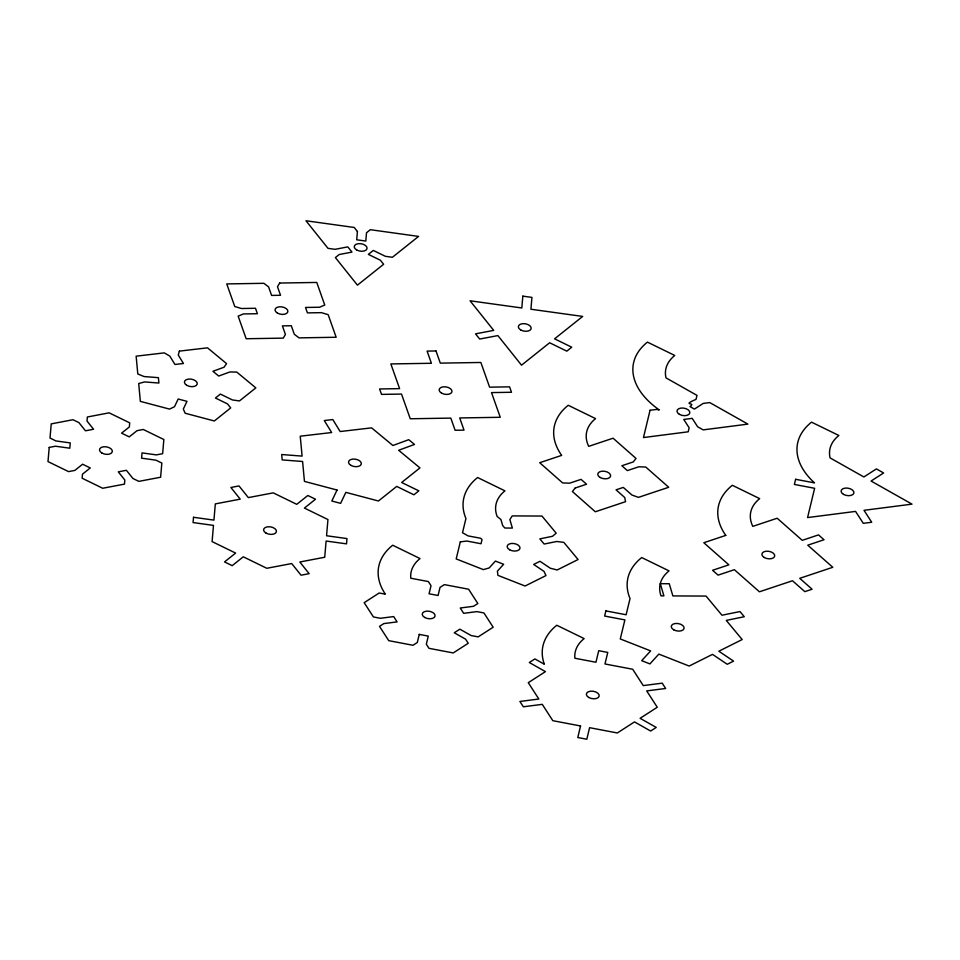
<?xml version="1.0" encoding="UTF-8"?>
<svg xmlns="http://www.w3.org/2000/svg" width="960" height="960" viewBox="0 0 960 960"><rect width="100%" height="100%" fill="white"/><g stroke="black" fill="none" stroke-linecap="round" stroke-linejoin="round"><path stroke-width="1.44" d="M49.212 447.408L48 461.592L68.556 471.612L74.832 470.412L82.608 464.22L90.264 467.952L82.488 474.156L82.14 478.236L102.696 488.256L124.476 484.116L124.824 480.024L118.272 471.84L126.384 470.292L132.924 478.488L138.852 481.368L160.62 477.228L161.832 463.044L155.916 460.164L141.588 458.172L142.044 452.892L156.36 454.884L162.636 453.684L163.848 439.512L143.28 429.48L137.016 430.68L129.24 436.872L121.584 433.14L129.36 426.948L129.708 422.856L109.14 412.836L87.372 416.988L87.024 421.068L93.576 429.252L85.464 430.8L78.912 422.616L72.996 419.724L51.228 423.876L50.016 438.048L55.932 440.94L70.26 442.92L69.804 448.2L55.488 446.22L49.212 447.408M193.524 517.284L193.068 522.564L213.48 525.396L212.1 541.608L235.62 553.08L224.532 561.924L232.188 565.656L243.276 556.812L266.796 568.284L291.708 563.544L301.032 575.208L309.144 573.672L299.82 561.996L324.72 557.244L326.112 541.032L346.524 543.864L346.98 538.584L326.556 535.752L327.948 519.54L304.428 508.068L315.504 499.224L307.848 495.492L296.76 504.324L273.24 492.864L248.34 497.604L239.004 485.928L230.892 487.476L240.228 499.152L215.328 503.892L213.936 520.116L193.524 517.284M357.42 231.492L356.712 239.796L365.808 241.056L366.516 232.752L370.344 229.704L418.584 236.4L392.388 257.28L385.356 256.308L373.308 250.428L368.364 254.376L380.412 260.244L383.628 264.276L357.432 285.156L335.388 257.568L339.204 254.52L351.972 252.096L347.808 246.888L335.052 249.324L328.008 248.34L305.964 220.764L354.204 227.46L357.42 231.492M522.828 296.136L521.82 307.98L470.064 300.792L493.716 330.384L475.524 333.852L479.688 339.048L497.88 335.592L521.532 365.184L549.636 342.768L566.808 351.144L571.752 347.208L554.58 338.832L582.684 316.428L530.916 309.24L531.936 297.396L522.828 296.136M419.256 634.392L417.3 642.492L412.98 645.276L388.74 640.656L379.5 626.376L383.832 623.592L397.104 621.888L393.672 616.572L380.388 618.276L373.404 616.944L364.176 602.664L379.188 593.004L385.344 594.168A91.968 52.884 9.4 0 1 392.688 545.232L420.036 558.564A59.124 33.996 9.4 0 0 410.784 578.22L428.352 581.568L431.016 585.684L429.06 593.784L438.084 595.5L440.04 587.4L444.36 584.616L468.6 589.224L477.84 603.516L473.508 606.3L460.236 608.004L463.668 613.32L476.952 611.616L483.936 612.948L493.164 627.228L478.152 636.888L471.168 635.556L459.852 629.172L454.26 632.772L465.576 639.156L468.24 643.272L453.228 652.944L428.988 648.324L426.324 644.208L428.28 636.108L419.256 634.392M460.308 541.872L456.192 558.924L483.36 569.616L489.192 567.936L495.432 561.072L503.64 564.3L497.388 571.164L497.904 575.34L525.072 586.02L545.976 575.568L544.008 571.392L533.676 564.444L539.988 561.288L550.332 568.236L557.172 569.976L578.076 559.524L563.832 542.376L556.788 541.476L544.14 544.044L539.844 538.872L552.48 536.292L556.2 533.196L541.956 516.048L512.244 515.904L509.856 519.528L512.376 528.072L504.912 528.036A59.124 33.996 9.4 0 1 502.692 525.588L500.88 519.48L497.16 516.492A59.124 33.996 9.4 0 1 504.948 490.86L477.6 477.528A91.968 52.884 9.4 0 0 465.936 518.532L462.504 532.74L468.072 535.884L480.576 538.26L482.04 539.568L481.032 543.744L466.836 541.032L460.308 541.872M650.052 410.268L643.476 437.556L688.2 431.796L689.16 427.812L683.76 419.448L692.196 418.356L697.608 426.732L703.176 429.876L747.9 424.116L709.752 402.588L703.224 403.416L694.428 409.08L690 406.584C696.756 401.868 680.568 406.008 696.036 399.36L696.996 395.376L665.988 377.868A59.124 33.996 9.4 0 1 674.772 355.464L647.424 342.12A91.968 52.884 9.4 0 0 659.292 409.944L656.58 409.428L650.052 410.268M605.88 610.908L604.632 616.056L624.888 619.908L620.28 638.952L650.628 650.892L641.712 660.684L649.92 663.912L658.824 654.108L689.172 666.048L712.512 654.372L727.26 664.284L733.572 661.128L718.824 651.216L742.176 639.552L726.264 620.4L744.288 616.728L739.98 611.556L721.968 615.228L706.056 596.076L672.876 595.92L669.264 583.74L660.3 583.692L663.9 595.872L661.008 595.86A59.124 33.996 9.4 0 1 669.048 570.888L641.7 557.556A91.968 52.884 9.4 0 0 630.036 598.56L626.124 614.76L605.88 610.908M580.56 725.964L577.776 737.52L586.812 739.236L589.596 727.68L617.328 732.972L634.5 721.908L650.64 731.028L656.232 727.428L640.092 718.308L657.264 707.256L646.704 690.912L665.64 688.476L662.196 683.16L643.26 685.596L632.7 669.252L604.968 663.972L607.764 652.428L598.728 650.7L595.944 662.256L574.884 658.248A59.124 33.996 9.4 0 1 584.136 638.592L556.788 625.26A91.968 52.884 9.4 0 0 544.332 664.248L534.888 658.92L529.308 662.52L545.448 671.628L528.276 682.692L538.836 699.024L519.9 701.46L523.344 706.788L542.268 704.352L552.828 720.684L580.56 725.964M795.624 479.292L794.388 484.44L814.632 488.292L807.576 517.572L855.564 511.404L863.28 523.332L871.716 522.252L864 510.312L912 504.144L871.068 481.032L883.608 472.956L876.42 468.9L863.88 476.976L830.076 457.896A59.124 33.996 9.4 0 1 838.872 435.48L811.524 422.148A91.968 52.884 9.4 0 0 814.5 482.88L795.624 479.292M179.352 351.12L178.272 355.08L183.456 363.48L174.948 364.464L169.776 356.076L164.28 352.884L136.14 356.172L137.796 373.992L144.084 376.548L158.4 377.664L158.904 383.04L144.588 381.936L138.696 383.544L140.352 401.376L169.536 409.104L174.504 406.716L178.176 399.012L186.984 401.34L183.312 409.056L185.16 413.244L214.332 420.972L230.7 407.916L227.484 403.896L215.436 398.016L220.38 394.08L232.428 399.96L239.472 400.932L255.84 387.876L236.772 372.084L229.812 371.976L218.7 376.056L212.94 371.292L224.064 367.212L226.572 363.624L207.504 347.832L179.352 351.12M337.044 490.032L331.812 501.024L340.62 503.352L345.852 492.36L378.432 501L396.72 486.42L413.892 494.796L418.836 490.86L401.664 482.484L419.94 467.904L398.652 450.264L414.504 444.444L408.744 439.68L392.892 445.5L371.604 427.86L340.164 431.532L332.796 419.556L324.288 420.552L331.668 432.528L300.24 436.2L302.1 456.108L281.688 454.524L282.18 459.912L302.592 461.484L304.452 481.392L337.044 490.032M279.66 283.044L277.5 286.74L280.524 295.272L271.608 295.428L268.584 286.884L263.856 283.308L226.752 283.92L234.756 306.516L241.464 308.52L255.48 308.28L257.4 313.716L243.384 313.944L238.164 316.14L246.156 338.736L283.26 338.136L285.42 334.44L282.396 325.896L291.3 325.752L294.324 334.296L299.052 337.872L336.156 337.26L328.164 314.664L321.456 312.66L307.44 312.888L305.52 307.464L319.536 307.236L324.756 305.04L316.764 282.444L279.66 283.044M575.136 488.04L572.4 491.544L595.32 511.776L625.572 501.672L624.696 497.484L616.032 489.84L623.292 487.416L631.956 495.048L638.448 497.364L668.7 487.272L645.768 467.04L638.784 466.788L627.348 470.604L621.852 465.744L633.276 461.928L636.012 458.424L613.08 438.204L588.696 446.352A59.124 33.996 9.4 0 1 595.572 418.608L568.224 405.276A91.968 52.884 9.4 0 0 561.672 455.376L539.712 462.708L562.632 482.928L569.628 483.18L581.052 479.364L586.56 484.224L575.136 488.04M725.772 535.392L703.812 542.736L728.868 564.84L712.572 570.276L718.08 575.136L734.364 569.688L759.42 591.792L792.48 580.752L804.828 591.648L812.088 589.224L799.74 578.328L832.8 567.288L807.744 545.184L824.028 539.748L818.532 534.888L802.236 540.336L777.18 518.232L752.796 526.368A59.124 33.996 9.4 0 1 759.672 498.636L732.324 485.292A91.968 52.884 9.4 0 0 725.772 535.392M436.008 350.964L427.092 351.108L431.4 363.276L390.852 363.936L399.6 388.632L379.608 388.968L381.528 394.392L401.52 394.068L410.256 418.764L450.804 418.104L455.112 430.272L464.016 430.128L459.708 417.948L500.256 417.288L491.52 392.592L511.5 392.268L509.58 386.844L489.6 387.168L480.864 362.472L440.316 363.132L436.008 350.964M588.78 697.488A6.504 3.744 9.4 0 0 599.148 696.216A6.504 3.744 9.4 0 0 590.388 691.2A6.504 3.744 9.4 0 0 588.78 697.488M424.68 617.472A6.504 3.744 9.4 0 0 435.048 616.188A6.504 3.744 9.4 0 0 426.288 611.172A6.504 3.744 9.4 0 0 424.68 617.472M266.028 533.1A6.504 3.744 9.4 0 0 276.396 531.816A6.504 3.744 9.4 0 0 267.636 526.8A6.504 3.744 9.4 0 0 266.028 533.1M101.928 453.072A6.504 3.744 9.4 0 0 112.296 451.788A6.504 3.744 9.4 0 0 103.536 446.784A6.504 3.744 9.4 0 0 101.928 453.072M673.692 629.796A6.504 3.744 9.4 0 0 684.06 628.512A6.504 3.744 9.4 0 0 675.3 623.496A6.504 3.744 9.4 0 0 673.692 629.796M509.592 549.768A6.504 3.744 9.4 0 0 519.96 548.484A6.504 3.744 9.4 0 0 511.2 543.48A6.504 3.744 9.4 0 0 509.592 549.768M350.94 465.396A6.504 3.744 9.4 0 0 361.308 464.112A6.504 3.744 9.4 0 0 352.548 459.108A6.504 3.744 9.4 0 0 350.94 465.396M186.84 385.368A6.504 3.744 9.4 0 0 197.208 384.084A6.504 3.744 9.4 0 0 188.448 379.08A6.504 3.744 9.4 0 0 186.84 385.368M764.304 557.532A6.504 3.744 9.4 0 0 774.684 556.26A6.504 3.744 9.4 0 0 765.924 551.244A6.504 3.744 9.4 0 0 764.304 557.532M600.216 477.516A6.504 3.744 9.4 0 0 610.584 476.232A6.504 3.744 9.4 0 0 601.824 471.216A6.504 3.744 9.4 0 0 600.216 477.516M441.564 393.132A6.504 3.744 9.4 0 0 451.932 391.86A6.504 3.744 9.4 0 0 443.172 386.844A6.504 3.744 9.4 0 0 441.564 393.132M277.464 313.116A6.504 3.744 9.4 0 0 287.832 311.832A6.504 3.744 9.4 0 0 279.072 306.828A6.504 3.744 9.4 0 0 277.464 313.116M843.516 494.388A6.504 3.744 9.4 0 0 853.884 493.104A6.504 3.744 9.4 0 0 845.124 488.1A6.504 3.744 9.4 0 0 843.516 494.388M679.416 414.36A6.504 3.744 9.4 0 0 689.784 413.076A6.504 3.744 9.4 0 0 681.024 408.072A6.504 3.744 9.4 0 0 679.416 414.36M520.764 329.988A6.504 3.744 9.4 0 0 531.132 328.704A6.504 3.744 9.4 0 0 522.372 323.7A6.504 3.744 9.4 0 0 520.764 329.988M356.664 249.96A6.504 3.744 9.4 0 0 367.032 248.688A6.504 3.744 9.4 0 0 358.272 243.672A6.504 3.744 9.4 0 0 356.664 249.96"/></g></svg>
